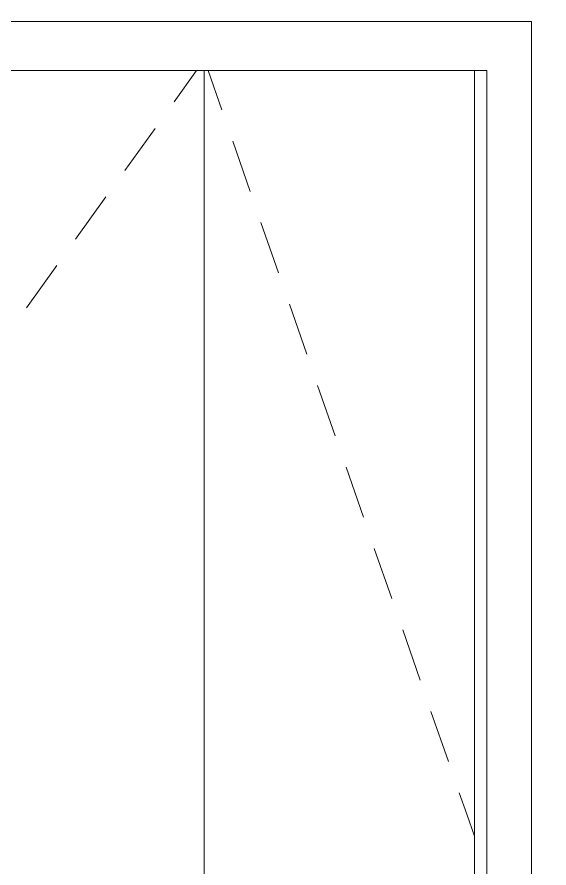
# Model space of a CAD drawing. Header units: millimetres. Extents: x -46169 to 228156, y -86316 to 18123.
# Drawn here: x 213382 to 214175, y -77284 to -76014 of the extents above; entities that cross this region are included whole.
import ezdxf

# ---------------------------------------------------------------- set-up
doc = ezdxf.new("R2010")
doc.units = ezdxf.units.MM
doc.header["$MEASUREMENT"] = 0
doc.linetypes.add('Wipeout_Contour', pattern=[1000, 0, -1000])
doc.layers.add('New_A-25-M_Wall_Int', color=7, linetype='Continuous')
doc.layers.add('New_ArchiCAD Doors', color=7, linetype='Continuous')
doc.layers.add('New_ArchiCAD Doors_Pen_No__63', color=7, linetype='Continuous', lineweight=20, true_color=0x606060)

# ---------------------------------------------------------------- blocks, each defined once
blk = doc.blocks.new('Section Elem_574_3', base_point=(223698.6, -82529.3))
at = {"color": 254, "linetype": 'Wipeout_Contour', "lineweight": 0, "ltscale": 2279206.525165466}
blk.add_wipeout([(212712.2, -78479.3), (212767.6, -78479.3), (212767.6, -76021.3), (214149.4, -76021.3), (214149.4, -78479.3), (216085.9, -78479.3), (216085.9, -76021.3), (217051.4, -76021.3), (217051.4, -75459.3), (212712.2, -75459.3)], dxfattribs=at).dxf.layer = 'New_A-25-M_Wall_Int'
blk = doc.blocks.new('Section Elem_575_3', base_point=(223698.6, -82529.3))
at = {"color": 254, "linetype": 'Wipeout_Contour', "lineweight": 0, "ltscale": 910401.170541}
blk.add_wipeout([(214064.1, -78479.3), (214082.6, -78479.3), (214082.6, -76094.3), (214064.1, -76094.3)], dxfattribs=at).dxf.layer = 'New_ArchiCAD Doors'
at = {"color": 254, "linetype": 'Wipeout_Contour', "lineweight": 0, "ltscale": 910561.729053}
blk.add_wipeout([(214149.4, -76094.3), (214082.6, -76094.3), (214082.6, -78479.3), (214149.4, -78479.3)], dxfattribs=at).dxf.layer = 'New_ArchiCAD Doors'
at = {"color": 254, "linetype": 'Wipeout_Contour', "lineweight": 0, "ltscale": 1359648.711177446}
blk.add_wipeout([(214149.4, -76021.3), (212767.6, -76021.3), (212767.6, -76094.3), (212834.4, -76094.3), (214082.6, -76094.3), (214149.4, -76094.3)], dxfattribs=at).dxf.layer = 'New_ArchiCAD Doors'
at = {"layer": 'New_ArchiCAD Doors_Pen_No__63', "linetype": 'Continuous'}
for p, q in [((214149.4, -76021.3), (212767.6, -76021.3)), ((214149.4, -76094.3), (214149.4, -76021.3)), ((214082.6, -76094.3), (214082.6, -78479.3)), ((214149.4, -78479.3), (214149.4, -76094.3))]:
    blk.add_line(p, q, dxfattribs=at)
at = {"color": 254, "linetype": 'Wipeout_Contour', "lineweight": 0, "ltscale": 907296.511973}
blk.add_wipeout([(212834.4, -76094.3), (212834.4, -78479.3), (213661.4, -78479.3), (213661.4, -76094.3)], dxfattribs=at).dxf.layer = 'New_ArchiCAD Doors'
at = {"layer": 'New_ArchiCAD Doors_Pen_No__63', "linetype": 'Continuous'}
for p, q in [((213650, -76094.3), (213616.3, -76141.2)), ((213588.1, -76180.6), (213543, -76243.6)), ((213514.8, -76283), (213469.6, -76346)), ((213441.4, -76385.3), (213396.3, -76448.3))]:
    blk.add_line(p, q, dxfattribs=at)
at = {"color": 254, "linetype": 'Wipeout_Contour', "lineweight": 0, "ltscale": 909608.922972}
blk.add_wipeout([(214064.1, -76094.3), (213661.4, -76094.3), (213661.4, -78479.3), (214064.1, -78479.3)], dxfattribs=at).dxf.layer = 'New_ArchiCAD Doors'
at = {"layer": 'New_ArchiCAD Doors_Pen_No__63', "linetype": 'Continuous'}
for p, q in [((212834.4, -76094.3), (214082.6, -76094.3)), ((213661.4, -78479.3), (213661.4, -76094.3)), ((213667, -76094.3), (213687.4, -76153)), ((214064.1, -78479.3), (214064.1, -76094.3)), ((213703.7, -76199.8), (213729.7, -76274.6)), ((213745.9, -76321.3), (213771.9, -76396.1)), ((213788.2, -76442.8), (213814.2, -76517.6)), ((213830.4, -76564.4), (213856.4, -76639.1)), ((213872.7, -76685.9), (213898.7, -76760.7)), ((213914.9, -76807.4), (213940.9, -76882.2)), ((213957.2, -76928.9), (213983.1, -77003.7)), ((213999.4, -77050.5), (214025.4, -77125.3)), ((214041.6, -77172), (214052.7, -77204)), ((214052.7, -77204), (214064.1, -77236.6))]:
    blk.add_line(p, q, dxfattribs=at)

msp = doc.modelspace()

# ---------------------------------------------------------------- block references
at = {"layer": 'New_A-25-M_Wall_Int'}
msp.add_blockref('Section Elem_574_3', (223698.6, -82529.3), dxfattribs=at)

# ---------------------------------------------------------------- next in the draw order: block references
at = {"layer": 'New_ArchiCAD Doors'}
msp.add_blockref('Section Elem_575_3', (223698.6, -82529.3), dxfattribs=at)

doc.saveas('drawing.dxf')
